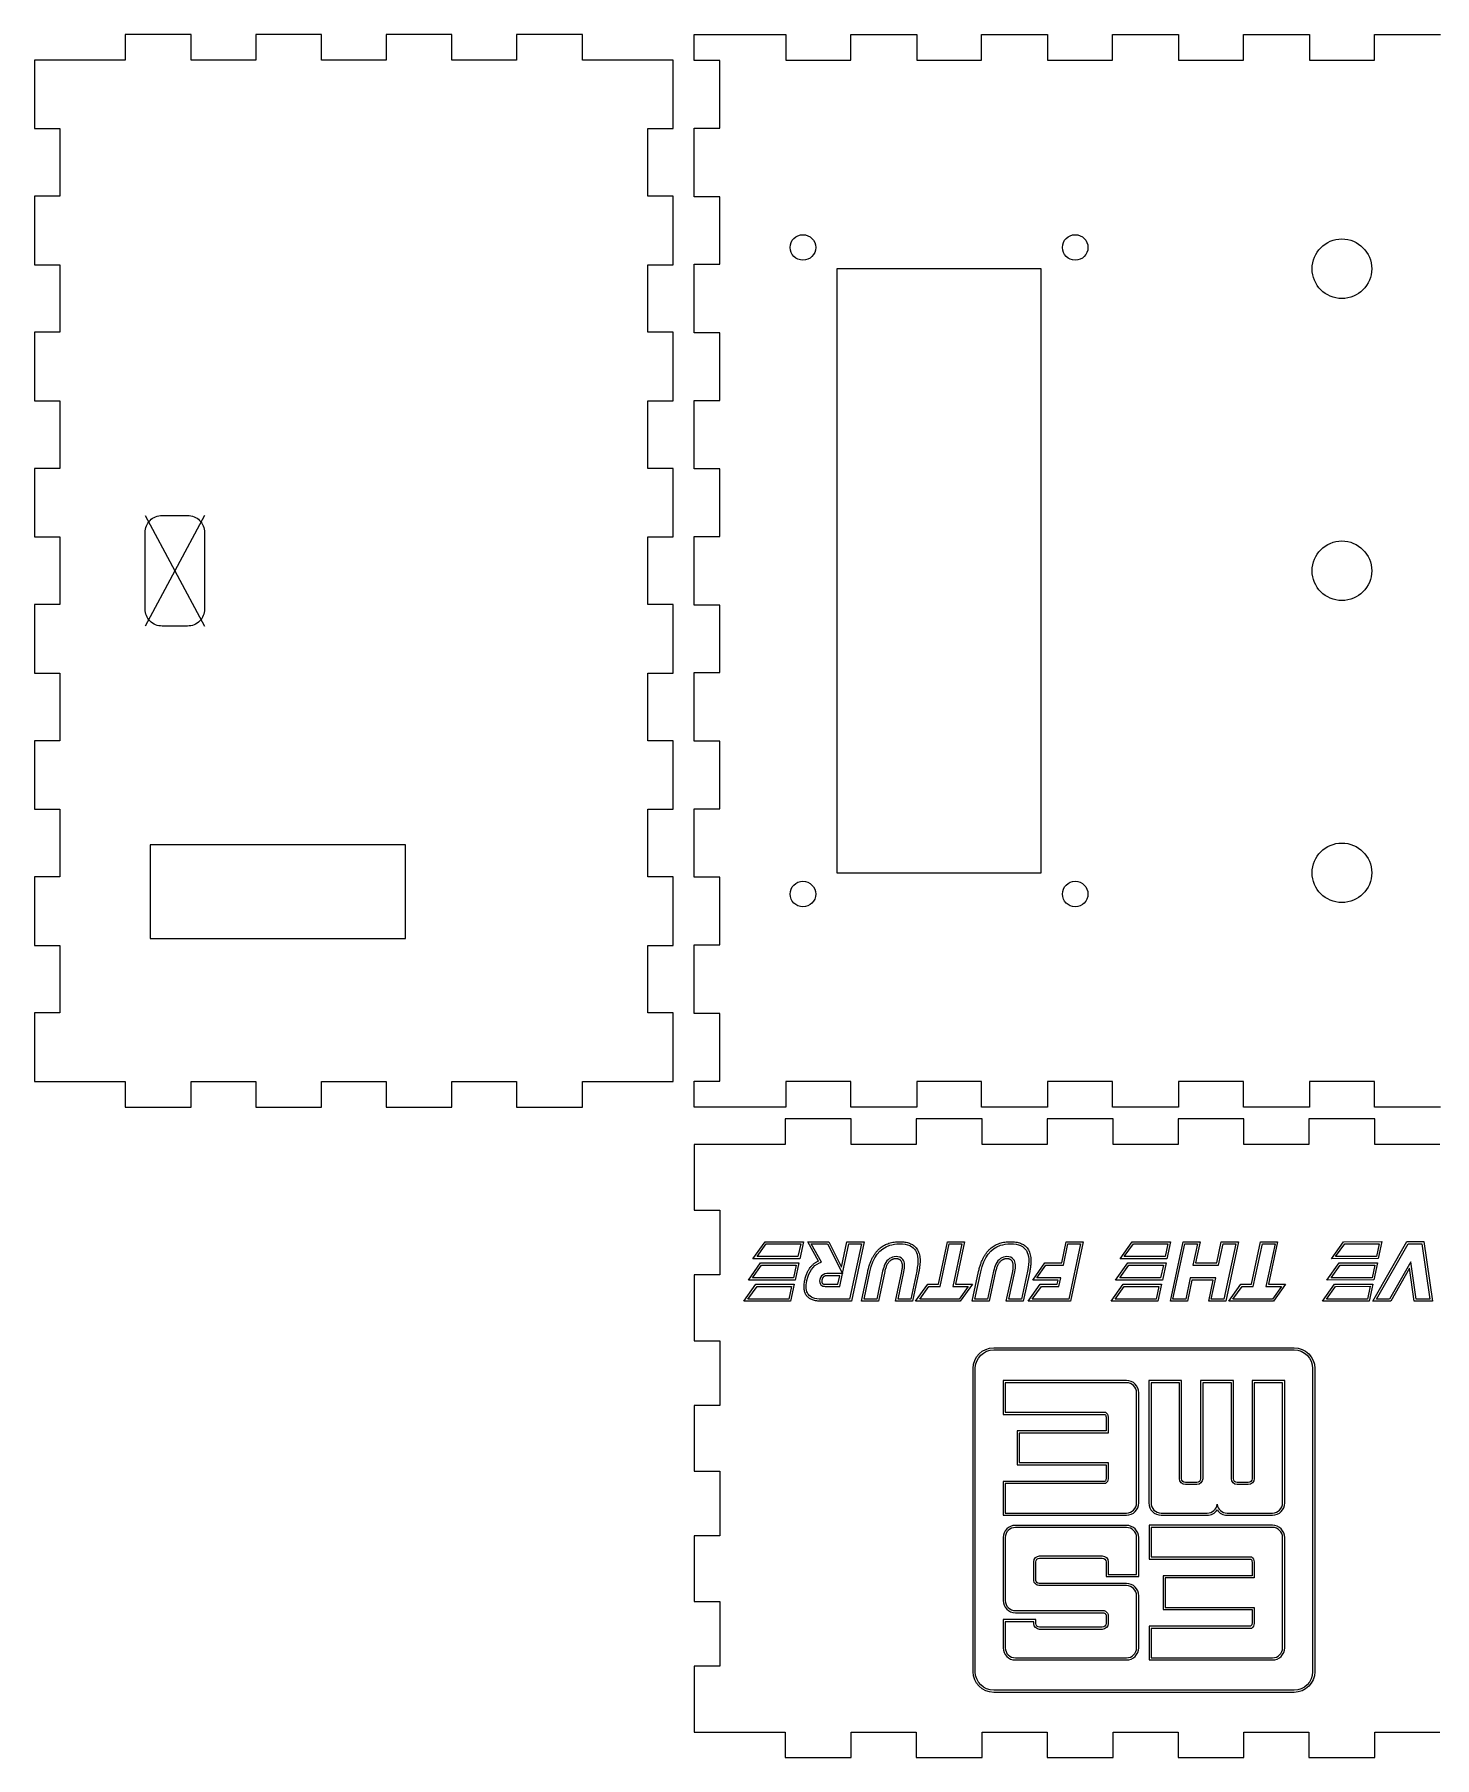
# Model space of a CAD drawing. Header units: millimetres. Extents: x 3 to 264, y -412 to -3.
# Drawn here: x 3.1 to 167.7, y -411.8 to -209.3 of the extents above; entities that cross this region are included whole.
import ezdxf

# ---------------------------------------------------------------- set-up
doc = ezdxf.new("R2010")
doc.units = ezdxf.units.MM
doc.layers.get('0').update_dxf_attribs({"linetype": 'CONTINUOUS'})

msp = doc.modelspace()

# ---------------------------------------------------------------- linework, layer by layer
for p, q in [((16.14, -265.79), (23.14, -278.79)), ((23.14, -265.79), (16.14, -278.79)), ((95.27, -353.42), (94.01, -351.15)), ((94.01, -351.15), (96.51, -351.15)), ((95.63, -353.54), (94.43, -351.4)), ((94.43, -351.4), (96.35, -351.4)), ((96.35, -351.4), (98.09, -354.9)), ((96.51, -351.15), (97.99, -354.15)), ((97.99, -354.15), (98.63, -351.15)), ((98.09, -354.9), (98.84, -351.4)), ((98.63, -351.15), (100.63, -351.15)), ((98.84, -351.4), (100.33, -351.4)), ((100.33, -351.4), (98.94, -357.9)), ((100.63, -351.15), (99.14, -358.15)), ((96.07, -356.15), (97.57, -356.15)), ((96.07, -356.4), (97.77, -356.4)), ((98.09, -354.9), (96.28, -354.9)), ((97.78, -355.15), (96.28, -355.15)), ((97.57, -356.15), (97.78, -355.15)), ((97.77, -356.4), (98.09, -354.9)), ((98.09, -354.9), (98.09, -354.9)), ((100.32, -358.15), (101.07, -354.65)), ((100.63, -357.9), (101.31, -354.7)), ((102.82, -354.6), (102.12, -357.9)), ((103.07, -354.65), (102.32, -358.15)), ((104.32, -358.15), (105.07, -354.65)), ((104.63, -357.9), (105.31, -354.7)), ((106.82, -354.6), (106.12, -357.9)), ((107.07, -354.65), (106.32, -358.15)), ((113.35, -358.15), (114.1, -354.65)), ((113.66, -357.9), (114.34, -354.7)), ((115.85, -354.6), (115.15, -357.9)), ((116.1, -354.65), (115.35, -358.15)), ((117.35, -358.15), (118.1, -354.65)), ((117.66, -357.9), (118.34, -354.7)), ((119.85, -354.6), (119.15, -357.9)), ((120.1, -354.65), (119.35, -358.15)), ((98.94, -357.9), (95.64, -357.9)), ((99.14, -358.15), (95.64, -358.15)), ((102.32, -358.15), (100.32, -358.15)), ((102.12, -357.9), (100.63, -357.9)), ((106.32, -358.15), (104.32, -358.15)), ((106.12, -357.9), (104.63, -357.9)), ((115.35, -358.15), (113.35, -358.15)), ((115.15, -357.9), (113.66, -357.9)), ((119.35, -358.15), (117.35, -358.15)), ((119.15, -357.9), (117.66, -357.9)), ((115.88, -363.61), (151.17, -363.61)), ((115.88, -363.86), (151.17, -363.86)), ((113.45, -401.69), (113.45, -366.04)), ((113.7, -401.69), (113.7, -366.04)), ((153.35, -366.04), (153.35, -401.69)), ((153.6, -366.04), (153.6, -401.69)), ((131.48, -367.47), (116.98, -367.47)), ((116.98, -367.47), (116.98, -371.44)), ((131.48, -367.72), (117.23, -367.72)), ((117.23, -367.72), (117.23, -371.19)), ((134.11, -367.47), (134.11, -381.85)), ((137.95, -367.47), (134.11, -367.47)), ((134.36, -367.72), (134.36, -381.85)), ((137.7, -367.72), (134.36, -367.72)), ((137.7, -379), (137.7, -367.72)), ((137.95, -379), (137.95, -367.47)), ((140.18, -367.47), (140.18, -379)), ((140.45, -367.47), (140.18, -367.47)), ((140.45, -367.72), (140.43, -367.72)), ((140.43, -367.72), (140.43, -379)), ((143.78, -367.47), (140.45, -367.47)), ((143.78, -367.72), (140.45, -367.72)), ((144.05, -367.47), (143.78, -367.47)), ((143.8, -367.72), (143.78, -367.72)), ((143.8, -379), (143.8, -367.72)), ((144.05, -379), (144.05, -367.47)), ((150.07, -367.47), (146.23, -367.47)), ((146.23, -367.47), (146.23, -379)), ((149.82, -367.72), (146.48, -367.72)), ((146.48, -367.72), (146.48, -379)), ((149.82, -381.85), (149.82, -367.72)), ((150.07, -381.85), (150.07, -367.47)), ((132.66, -381.85), (132.66, -368.9)), ((132.91, -381.85), (132.91, -368.9)), ((116.98, -371.44), (128.93, -371.44)), ((117.23, -371.19), (129.02, -371.19)), ((129.07, -371.76), (129.07, -373.39)), ((129.32, -371.76), (129.32, -373.64)), ((129.07, -373.39), (118.62, -373.39)), ((118.62, -373.39), (118.62, -377.36)), ((129.32, -373.64), (118.87, -373.64)), ((118.87, -373.64), (118.87, -377.11)), ((118.62, -377.36), (129.07, -377.36)), ((118.87, -377.11), (129.32, -377.11)), ((129.07, -377.36), (129.07, -379)), ((129.32, -377.11), (129.32, -379)), ((128.93, -379.32), (116.98, -379.32)), ((116.98, -379.32), (116.98, -383.29)), ((129.02, -379.57), (117.23, -379.57)), ((117.23, -379.57), (117.23, -383.04)), ((139.74, -379.44), (138.4, -379.44)), ((139.74, -379.69), (138.4, -379.69)), ((145.78, -379.44), (144.49, -379.44)), ((145.78, -379.69), (144.49, -379.69)), ((116.98, -383.29), (131.48, -383.29)), ((117.23, -383.04), (131.48, -383.04)), ((131.48, -384.49), (118.42, -384.49)), ((131.48, -384.74), (118.42, -384.74)), ((148.63, -384.48), (134.14, -384.48)), ((134.14, -384.48), (134.14, -388.45)), ((148.63, -384.73), (134.39, -384.73)), ((134.39, -384.73), (134.39, -388.2)), ((135.55, -383.04), (140.95, -383.04)), ((135.55, -383.29), (140.95, -383.29)), ((143.31, -383.04), (148.63, -383.04)), ((143.31, -383.29), (148.63, -383.29)), ((116.98, -385.92), (116.98, -393.31)), ((117.23, -385.92), (117.23, -393.31)), ((132.66, -390.25), (132.66, -385.92)), ((132.91, -390.5), (132.91, -385.92)), ((149.82, -398.87), (149.82, -385.92)), ((150.07, -398.87), (150.07, -385.92)), ((120.57, -390.98), (120.57, -388.78)), ((120.82, -390.96), (120.82, -388.78)), ((121.27, -388.08), (128.62, -388.08)), ((121.27, -388.33), (128.62, -388.33)), ((129.07, -388.78), (129.07, -390.5)), ((129.32, -388.78), (129.32, -390.25)), ((134.14, -388.45), (146.09, -388.45)), ((134.39, -388.2), (146.18, -388.2)), ((146.23, -388.78), (146.23, -390.41)), ((146.48, -388.78), (146.48, -390.66)), ((129.07, -390.5), (132.91, -390.5)), ((129.32, -390.25), (132.66, -390.25)), ((135.78, -390.41), (135.78, -394.38)), ((146.23, -390.41), (135.78, -390.41)), ((146.48, -390.66), (136.03, -390.66)), ((136.03, -390.66), (136.03, -394.13)), ((131.48, -391.57), (121.19, -391.56)), ((131.48, -391.32), (121.2, -391.31)), ((132.66, -398.87), (132.66, -392.76)), ((132.91, -398.87), (132.91, -392.76)), ((118.42, -394.5), (128.85, -394.5)), ((118.42, -394.75), (128.81, -394.75)), ((135.78, -394.38), (146.23, -394.38)), ((136.03, -394.13), (146.48, -394.13)), ((146.23, -394.38), (146.23, -396.01)), ((146.48, -394.13), (146.48, -396.01)), ((120.82, -395.56), (116.98, -395.56)), ((116.98, -395.56), (116.98, -398.87)), ((120.57, -395.81), (117.23, -395.81)), ((117.23, -395.81), (117.23, -398.87)), ((120.57, -396.01), (120.57, -395.81)), ((120.82, -396.01), (120.82, -395.56)), ((128.62, -396.46), (121.27, -396.46)), ((128.62, -396.71), (121.27, -396.71)), ((129.07, -395.01), (129.07, -396.01)), ((129.32, -394.97), (129.32, -396.01)), ((146.09, -396.34), (134.14, -396.34)), ((134.14, -396.34), (134.14, -400.31)), ((146.18, -396.59), (134.39, -396.59)), ((134.39, -396.59), (134.39, -400.06)), ((118.42, -400.06), (131.48, -400.06)), ((118.42, -400.31), (131.48, -400.31)), ((134.14, -400.31), (148.63, -400.31)), ((134.39, -400.06), (148.63, -400.06)), ((151.17, -403.87), (115.88, -403.87)), ((151.17, -404.12), (115.88, -404.12))]:
    msp.add_line(p, q)
for points in [[(3.14, -324.26), (3.14, -332.32), (6.14, -332.32), (13.81, -332.32), (13.81, -335.32), (21.54, -335.32), (21.54, -332.32), (29.14, -332.32), (29.14, -335.32), (36.87, -335.32), (36.87, -332.32), (44.48, -332.32), (44.48, -335.32), (52.21, -335.32), (52.21, -332.32), (59.81, -332.32), (59.81, -335.32), (67.54, -335.32), (67.54, -332.32), (75.21, -332.32), (78.21, -332.32), (78.21, -324.26), (75.21, -324.26), (75.21, -316.32), (78.21, -316.32), (78.21, -308.26), (75.21, -308.26), (75.21, -300.32), (78.21, -300.32), (78.21, -292.26), (75.21, -292.26), (75.21, -284.32), (78.21, -284.32), (78.21, -276.26), (75.21, -276.26), (75.21, -268.32), (78.21, -268.32), (78.21, -260.26), (75.21, -260.26), (75.21, -252.32), (78.21, -252.32), (78.21, -244.26), (75.21, -244.26), (75.21, -236.32), (78.21, -236.32), (78.21, -228.26), (75.21, -228.26), (75.21, -220.32), (78.21, -220.32), (78.21, -212.26), (75.21, -212.26), (67.54, -212.26), (67.54, -209.26), (59.81, -209.26), (59.81, -212.26), (52.21, -212.26), (52.21, -209.26), (44.48, -209.26), (44.48, -212.26), (36.87, -212.26), (36.87, -209.26), (29.14, -209.26), (29.14, -212.26), (21.54, -212.26), (21.54, -209.26), (13.81, -209.26), (13.81, -212.26), (6.14, -212.26), (3.14, -212.26), (3.14, -220.32), (6.14, -220.32), (6.14, -228.26), (3.14, -228.26), (3.14, -236.32), (6.14, -236.32), (6.14, -244.26), (3.14, -244.26), (3.14, -252.32), (6.14, -252.32), (6.14, -260.26), (3.14, -260.26), (3.14, -268.32), (6.14, -268.32), (6.14, -276.26), (3.14, -276.26), (3.14, -284.32), (6.14, -284.32), (6.14, -292.26), (3.14, -292.26), (3.14, -300.32), (6.14, -300.32), (6.14, -308.26), (3.14, -308.26), (3.14, -316.32), (6.14, -316.32), (6.14, -324.26)], [(121.45, -236.79), (97.45, -236.79), (97.45, -307.79), (121.45, -307.79)], [(16.75, -315.52), (46.75, -315.52), (46.75, -304.52), (16.75, -304.52)], [(93.07, -353.15), (87.57, -353.15), (89, -351.15), (93.5, -351.15)], [(92.87, -352.9), (88.06, -352.9), (89.13, -351.4), (93.19, -351.4)], [(111.37, -356.15), (113.37, -356.15), (111.94, -358.15), (106.69, -358.15), (108.12, -356.15), (109.37, -356.15), (110.43, -351.15), (112.43, -351.15)], [(111.06, -356.4), (112.88, -356.4), (111.81, -357.9), (107.18, -357.9), (108.24, -356.4), (109.57, -356.4), (110.63, -351.4), (112.12, -351.4)], [(119.91, -358.15), (121.34, -356.15), (123.34, -356.15), (123.45, -355.65), (120.45, -355.65), (121.87, -353.65), (123.87, -353.65), (124.4, -351.15), (126.4, -351.15), (124.91, -358.15)], [(124.6, -351.4), (126.09, -351.4), (124.71, -357.9), (120.4, -357.9), (121.47, -356.4), (123.54, -356.4), (123.76, -355.4), (120.93, -355.4), (122, -353.9), (124.07, -353.9)], [(136.22, -353.15), (130.72, -353.15), (132.15, -351.15), (136.65, -351.15)], [(131.21, -352.9), (132.28, -351.4), (136.34, -351.4), (136.02, -352.9)], [(139.59, -353.65), (142.09, -353.65), (142.62, -351.15), (144.62, -351.15), (143.14, -358.15), (141.14, -358.15), (141.67, -355.65), (139.17, -355.65), (138.64, -358.15), (136.64, -358.15), (138.12, -351.15), (140.12, -351.15)], [(141.44, -357.9), (141.98, -355.4), (138.97, -355.4), (138.43, -357.9), (136.94, -357.9), (138.33, -351.4), (139.82, -351.4), (139.29, -353.9), (142.3, -353.9), (142.83, -351.4), (144.32, -351.4), (142.93, -357.9)], [(150.18, -356.15), (148.75, -358.15), (143.5, -358.15), (144.93, -356.15), (146.18, -356.15), (147.24, -351.15), (149.24, -351.15), (148.18, -356.15)], [(147.87, -356.4), (149.69, -356.4), (148.62, -357.9), (143.99, -357.9), (145.06, -356.4), (146.38, -356.4), (147.44, -351.4), (148.93, -351.4)], [(155.56, -353.15), (156.99, -351.15), (161.49, -351.14), (161.06, -353.14)], [(157.12, -351.4), (161.18, -351.39), (160.86, -352.89), (156.05, -352.9)], [(166.41, -351.14), (167.42, -358.14), (165.3, -358.14), (164.75, -354.27), (162.55, -358.14), (160.42, -358.14), (164.41, -351.14)], [(160.85, -357.89), (164.56, -351.39), (166.19, -351.39), (167.13, -357.89), (165.51, -357.89), (164.89, -353.51), (162.4, -357.89)], [(92.97, -353.65), (92.54, -355.65), (87.04, -355.65), (88.47, -353.65)], [(87.53, -355.4), (88.6, -353.9), (92.66, -353.9), (92.34, -355.4)], [(136.12, -353.65), (135.69, -355.65), (130.19, -355.65), (131.62, -353.65)], [(130.68, -355.4), (131.75, -353.9), (135.81, -353.9), (135.49, -355.4)], [(160.53, -355.64), (155.03, -355.65), (156.46, -353.65), (160.96, -353.64)], [(160.65, -353.89), (160.33, -355.39), (155.52, -355.4), (156.59, -353.9)], [(92.01, -358.15), (86.51, -358.15), (87.93, -356.15), (92.43, -356.15)], [(91.8, -357.9), (86.99, -357.9), (88.06, -356.4), (92.12, -356.4)], [(98.09, -354.91), (98.09, -354.9), (98.09, -354.9)], [(135.16, -358.15), (129.66, -358.15), (131.08, -356.15), (135.58, -356.15)], [(131.21, -356.4), (135.27, -356.4), (134.95, -357.9), (130.14, -357.9)], [(154.5, -358.15), (155.92, -356.15), (160.42, -356.14), (160, -358.14)], [(156.05, -356.4), (160.12, -356.39), (159.8, -357.89), (154.98, -357.9)]]:
    msp.add_lwpolyline(points, close=True)
for points in [[(168.36, -335.32), (160.61, -335.32), (160.61, -332.32), (152.98, -332.32), (152.98, -335.32), (145.22, -335.32), (145.22, -332.32), (137.59, -332.32), (137.59, -335.32), (129.84, -335.32), (129.84, -332.32), (122.21, -332.32), (122.21, -335.32), (114.45, -335.32), (114.45, -332.32), (106.82, -332.32), (106.82, -335.32), (99.07, -335.32), (99.07, -332.32), (91.44, -332.32), (91.44, -335.32), (83.68, -335.32), (80.68, -335.32), (80.68, -332.32), (80.68, -332.26), (83.68, -332.26), (83.68, -324.32), (80.68, -324.32), (80.68, -316.26), (83.68, -316.26), (83.68, -308.32), (80.68, -308.32), (80.68, -300.26), (83.68, -300.26), (83.68, -292.32), (80.68, -292.32), (80.68, -284.26), (83.68, -284.26), (83.68, -276.32), (80.68, -276.32), (80.68, -268.26), (83.68, -268.26), (83.68, -260.32), (80.68, -260.32), (80.68, -252.26), (83.68, -252.26), (83.68, -244.32), (80.68, -244.32), (80.68, -236.26), (83.68, -236.26), (83.68, -228.32), (80.68, -228.32), (80.68, -220.26), (83.68, -220.26), (83.68, -212.32), (80.68, -212.32), (80.68, -212.26), (80.68, -209.26), (83.68, -209.26), (91.44, -209.26), (91.44, -212.26), (99.07, -212.26), (99.07, -209.26), (106.82, -209.26), (106.82, -212.26), (114.45, -212.26), (114.45, -209.26), (122.21, -209.26), (122.21, -212.26), (129.84, -212.26), (129.84, -209.26), (137.59, -209.26), (137.59, -212.26), (145.22, -212.26), (145.22, -209.26), (152.98, -209.26), (152.98, -212.26), (160.61, -212.26), (160.61, -209.26), (168.36, -209.26)], [(168.3, -339.72), (160.67, -339.72), (160.67, -336.72), (152.92, -336.72), (152.92, -339.72), (145.28, -339.72), (145.28, -336.72), (137.53, -336.72), (137.53, -339.72), (129.9, -339.72), (129.9, -336.72), (122.15, -336.72), (122.15, -339.72), (114.51, -339.72), (114.51, -336.72), (106.76, -336.72), (106.76, -339.72), (99.13, -339.72), (99.13, -336.72), (91.38, -336.72), (91.38, -339.72), (83.68, -339.72), (80.68, -339.72), (80.68, -347.44), (83.68, -347.44), (83.68, -355.05), (80.68, -355.05), (80.68, -362.78), (83.68, -362.78), (83.68, -370.38), (80.68, -370.38), (80.68, -378.11), (83.68, -378.11), (83.68, -385.72), (80.68, -385.72), (80.68, -393.44), (83.68, -393.44), (83.68, -401.05), (80.68, -401.05), (80.68, -408.78), (83.68, -408.78), (91.38, -408.78), (91.38, -411.78), (99.13, -411.78), (99.13, -408.78), (106.76, -408.78), (106.76, -411.78), (114.51, -411.78), (114.51, -408.78), (122.15, -408.78), (122.15, -411.78), (129.9, -411.78), (129.9, -408.78), (137.53, -408.78), (137.53, -411.78), (145.28, -411.78), (145.28, -408.78), (152.92, -408.78), (152.92, -411.78), (160.67, -411.78), (160.67, -408.78), (168.3, -408.78)]]:
    msp.add_lwpolyline(points)
msp.add_lwpolyline([(18.14, -265.79), (21.14, -265.79, -0.414214), (23.14, -267.79), (23.14, -276.79, -0.414214), (21.14, -278.79), (18.14, -278.79, -0.414214), (16.14, -276.79), (16.14, -267.79, -0.414214)], format="xyb", close=True)
for centre, radius in [((93.45, -234.29), 1.5), ((125.45, -234.29), 1.5), ((156.79, -236.79), 3.5), ((156.79, -272.29), 3.5), ((156.79, -307.79), 3.5), ((93.45, -310.29), 1.5), ((125.45, -310.29), 1.5)]:
    msp.add_circle(centre, radius)
for points, degree in [([(101.07, -354.65), (101.81, -351.15), (104.81, -351.15)], 2), ([(104.81, -351.15), (107.81, -351.15), (107.07, -354.65)], 2), ([(114.1, -354.65), (114.84, -351.15), (117.84, -351.15)], 2), ([(117.84, -351.15), (120.84, -351.15), (120.1, -354.65)], 2), ([(93.68, -355.65), (94.03, -353.97), (95.27, -353.42)], 2), ([(104.39, -353.15), (103.39, -353.15), (103.07, -354.65)], 2), ([(105.07, -354.65), (105.39, -353.15), (104.39, -353.15)], 2), ([(117.42, -353.15), (116.42, -353.15), (116.1, -354.65)], 2), ([(118.1, -354.65), (118.42, -353.15), (117.42, -353.15)], 2), ([(95.64, -358.15), (93.15, -358.15), (93.68, -355.65)], 2), ([(95.68, -355.65), (95.57, -356.15), (96.07, -356.15)], 2), ([(96.28, -355.15), (95.78, -355.15), (95.68, -355.65)], 2), ([(113.45, -366.04), (113.45, -364.71), (114.54, -363.61), (115.88, -363.61)], 3), ([(113.7, -366.04), (113.7, -364.84), (114.68, -363.86), (115.88, -363.86)], 3), ([(151.17, -363.61), (152.51, -363.61), (153.6, -364.71), (153.6, -366.04)], 3), ([(151.17, -363.86), (152.37, -363.86), (153.35, -364.84), (153.35, -366.04)], 3), ([(132.91, -368.9), (132.91, -368.11), (132.27, -367.47), (131.48, -367.47)], 3), ([(132.66, -368.9), (132.66, -368.25), (132.13, -367.72), (131.48, -367.72)], 3), ([(128.93, -371.44), (129.02, -371.52), (129.07, -371.63), (129.07, -371.76)], 3), ([(129.02, -371.19), (129.2, -371.31), (129.32, -371.52), (129.32, -371.76)], 3), ([(129.07, -379), (129.07, -379.13), (129.02, -379.24), (128.93, -379.32)], 3), ([(129.32, -379), (129.32, -379.23), (129.2, -379.44), (129.02, -379.57)], 3), ([(138.4, -379.69), (138.02, -379.69), (137.7, -379.38), (137.7, -379)], 3), ([(138.4, -379.44), (138.15, -379.44), (137.95, -379.25), (137.95, -379)], 3), ([(140.43, -379), (140.43, -379.38), (140.12, -379.69), (139.74, -379.69)], 3), ([(140.18, -379), (140.18, -379.25), (139.99, -379.44), (139.74, -379.44)], 3), ([(144.49, -379.69), (144.11, -379.69), (143.8, -379.38), (143.8, -379)], 3), ([(144.49, -379.44), (144.25, -379.44), (144.05, -379.25), (144.05, -379)], 3), ([(146.48, -379), (146.48, -379.38), (146.16, -379.69), (145.78, -379.69)], 3), ([(146.23, -379), (146.23, -379.25), (146.03, -379.44), (145.78, -379.44)], 3), ([(131.48, -383.29), (132.27, -383.29), (132.91, -382.64), (132.91, -381.85)], 3), ([(131.48, -383.04), (132.13, -383.04), (132.66, -382.51), (132.66, -381.85)], 3), ([(134.11, -381.85), (134.11, -382.64), (134.75, -383.29), (135.55, -383.29)], 3), ([(134.36, -381.85), (134.36, -382.51), (134.89, -383.04), (135.55, -383.04)], 3), ([(140.95, -383.04), (141.56, -383.04), (142.06, -382.59), (142.13, -382)], 3), ([(140.95, -383.29), (141.44, -383.29), (141.87, -383.05), (142.13, -382.68)], 3), ([(142.13, -382), (142.2, -382.59), (142.7, -383.04), (143.31, -383.04)], 3), ([(142.13, -382.68), (142.39, -383.05), (142.82, -383.29), (143.31, -383.29)], 3), ([(148.63, -383.29), (149.43, -383.29), (150.07, -382.64), (150.07, -381.85)], 3), ([(148.63, -383.04), (149.29, -383.04), (149.82, -382.51), (149.82, -381.85)], 3), ([(118.42, -384.49), (117.63, -384.49), (116.98, -385.13), (116.98, -385.92)], 3), ([(118.42, -384.74), (117.76, -384.74), (117.23, -385.27), (117.23, -385.92)], 3), ([(132.91, -385.92), (132.91, -385.13), (132.27, -384.49), (131.48, -384.49)], 3), ([(132.66, -385.92), (132.66, -385.27), (132.13, -384.74), (131.48, -384.74)], 3), ([(150.07, -385.92), (150.07, -385.13), (149.43, -384.48), (148.63, -384.48)], 3), ([(149.82, -385.92), (149.82, -385.27), (149.29, -384.73), (148.63, -384.73)], 3), ([(120.57, -388.78), (120.57, -388.39), (120.89, -388.08), (121.27, -388.08)], 3), ([(120.82, -388.78), (120.82, -388.53), (121.02, -388.33), (121.27, -388.33)], 3), ([(128.62, -388.08), (129.01, -388.08), (129.32, -388.39), (129.32, -388.78)], 3), ([(128.62, -388.33), (128.87, -388.33), (129.07, -388.53), (129.07, -388.78)], 3), ([(146.09, -388.45), (146.17, -388.53), (146.23, -388.65), (146.23, -388.78)], 3), ([(146.18, -388.2), (146.36, -388.33), (146.48, -388.54), (146.48, -388.78)], 3), ([(121.19, -391.56), (120.87, -391.53), (120.62, -391.29), (120.57, -390.98)], 3), ([(121.2, -391.31), (121.01, -391.29), (120.86, -391.14), (120.82, -390.96)], 3), ([(132.91, -392.76), (132.91, -391.97), (132.27, -391.32), (131.48, -391.32)], 3), ([(132.66, -392.76), (132.66, -392.1), (132.13, -391.57), (131.48, -391.57)], 3), ([(116.98, -393.31), (116.98, -394.1), (117.63, -394.75), (118.42, -394.75)], 3), ([(117.23, -393.31), (117.23, -393.96), (117.76, -394.5), (118.42, -394.5)], 3), ([(128.81, -394.75), (128.93, -394.79), (129.02, -394.89), (129.07, -395.01)], 3), ([(128.85, -394.5), (129.08, -394.56), (129.25, -394.74), (129.32, -394.97)], 3), ([(121.27, -396.71), (120.89, -396.71), (120.57, -396.4), (120.57, -396.01)], 3), ([(121.27, -396.46), (121.02, -396.46), (120.82, -396.26), (120.82, -396.01)], 3), ([(129.32, -396.01), (129.32, -396.4), (129.01, -396.71), (128.62, -396.71)], 3), ([(129.07, -396.01), (129.07, -396.26), (128.87, -396.46), (128.62, -396.46)], 3), ([(146.23, -396.01), (146.23, -396.14), (146.17, -396.26), (146.09, -396.34)], 3), ([(146.48, -396.01), (146.48, -396.25), (146.36, -396.46), (146.18, -396.59)], 3), ([(116.98, -398.87), (116.98, -399.66), (117.63, -400.31), (118.42, -400.31)], 3), ([(117.23, -398.87), (117.23, -399.52), (117.76, -400.06), (118.42, -400.06)], 3), ([(131.48, -400.06), (132.13, -400.06), (132.66, -399.52), (132.66, -398.87)], 3), ([(131.48, -400.31), (132.27, -400.31), (132.91, -399.66), (132.91, -398.87)], 3), ([(148.63, -400.06), (149.29, -400.06), (149.82, -399.52), (149.82, -398.87)], 3), ([(148.63, -400.31), (149.43, -400.31), (150.07, -399.66), (150.07, -398.87)], 3), ([(115.88, -404.12), (114.54, -404.12), (113.45, -403.02), (113.45, -401.69)], 3), ([(115.88, -403.87), (114.68, -403.87), (113.7, -402.89), (113.7, -401.69)], 3), ([(153.6, -401.69), (153.6, -403.02), (152.51, -404.12), (151.17, -404.12)], 3), ([(153.35, -401.69), (153.35, -402.89), (152.37, -403.87), (151.17, -403.87)], 3)]:
    msp.add_open_spline(points, degree=degree)
for points, knots in [([(101.31, -354.7), (101.69, -352.95), (102.46, -351.94), (103.65, -351.57), (104, -351.46), (104.38, -351.4), (104.81, -351.4)], [0, 0, 0, 0, 0.774599, 0.774599, 0.774599, 1, 1, 1, 1]), ([(104.81, -351.4), (105.79, -351.4), (106.37, -351.67), (106.69, -352.2), (106.99, -352.7), (107.06, -353.49), (106.82, -354.6)], [0, 0, 0, 0, 0.512324, 0.512324, 0.512324, 1, 1, 1, 1]), ([(114.34, -354.7), (114.72, -352.95), (115.49, -351.94), (116.68, -351.57), (117.03, -351.46), (117.41, -351.4), (117.84, -351.4)], [0, 0, 0, 0, 0.774599, 0.774599, 0.774599, 1, 1, 1, 1]), ([(117.84, -351.4), (118.82, -351.4), (119.4, -351.67), (119.72, -352.2), (120.02, -352.7), (120.09, -353.49), (119.85, -354.6)], [0, 0, 0, 0, 0.512324, 0.512324, 0.512324, 1, 1, 1, 1]), ([(93.92, -355.7), (93.92, -355.7), (93.92, -355.7), (93.92, -355.7), (94.15, -354.64), (94.63, -353.98), (95.38, -353.65), (95.46, -353.61), (95.54, -353.58), (95.63, -353.54)], [-0.000093, -0.000093, -0.000093, -0.000093, 0, 0, 0, 1, 1, 1, 1.100934, 1.100934, 1.100934, 1.100934]), ([(104.39, -352.9), (103.83, -352.9), (103.36, -353.23), (103.09, -353.79), (102.98, -354.02), (102.89, -354.29), (102.82, -354.6)], [0, 0, 0, 0, 0.70774, 0.70774, 0.70774, 1, 1, 1, 1]), ([(105.31, -354.7), (105.45, -354.07), (105.44, -353.58), (105.18, -353.24), (105, -353.01), (104.71, -352.9), (104.39, -352.9)], [0.0000177, 0.0000177, 0.0000177, 0.0000177, 0.597534, 0.597534, 0.597534, 1, 1, 1, 1]), ([(117.42, -352.9), (116.86, -352.9), (116.39, -353.23), (116.12, -353.79), (116.01, -354.02), (115.92, -354.29), (115.85, -354.6)], [0, 0, 0, 0, 0.707741, 0.707741, 0.707741, 1, 1, 1, 1]), ([(118.34, -354.7), (118.48, -354.07), (118.47, -353.58), (118.21, -353.24), (118.03, -353.01), (117.74, -352.9), (117.42, -352.9)], [0.0000177, 0.0000177, 0.0000177, 0.0000177, 0.5975337, 0.5975337, 0.5975337, 1, 1, 1, 1]), ([(95.64, -357.9), (94.8, -357.9), (94.31, -357.69), (94.05, -357.31), (93.83, -356.97), (93.77, -356.45), (93.92, -355.7), (93.92, -355.7), (93.92, -355.7), (93.92, -355.7)], [0, 0, 0, 0, 0.531982, 0.531982, 0.531982, 1, 1, 1, 1.000063, 1.000063, 1.000063, 1.000063]), ([(95.44, -355.6), (95.39, -355.82), (95.4, -356.05), (95.55, -356.21), (95.69, -356.36), (95.88, -356.4), (96.07, -356.4)], [0, 0, 0, 0, 0.535712, 0.535712, 0.535712, 1, 1, 1, 1]), ([(96.28, -354.9), (95.95, -354.9), (95.64, -355.08), (95.51, -355.37), (95.48, -355.44), (95.45, -355.52), (95.44, -355.6)], [0, 0, 0, 0, 0.8033282, 0.8033282, 0.8033282, 0.9981024, 0.9981024, 0.9981024, 0.9981024])]:
    msp.add_open_spline(points, degree=3, knots=knots)

doc.saveas('drawing.dxf')
